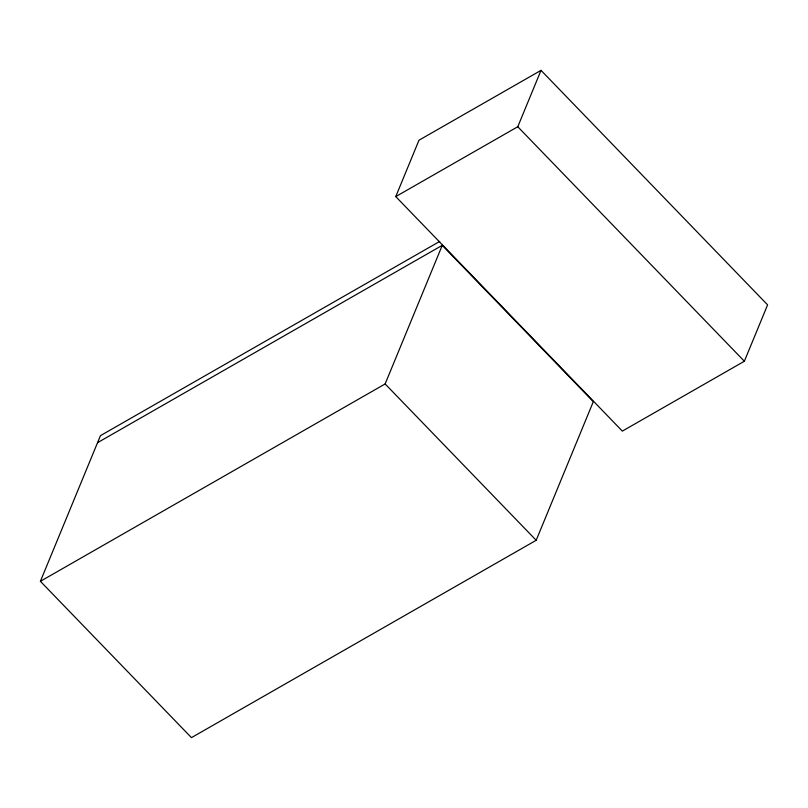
<?xml version="1.0" encoding="UTF-8"?>
<svg xmlns="http://www.w3.org/2000/svg" width="808" height="808" viewBox="0 0 808 808"><rect width="100%" height="100%" fill="white"/><g stroke="black" fill="none" stroke-linecap="round" stroke-linejoin="round"><path stroke-width="1.21" d="M97.526 442.703L442.259 245.339L593.314 401.677L536.189 540.279L191.456 737.643L40.4 581.305L100.434 435.663L439.693 241.43M395.758 196.597L418.988 140.218L541.017 70.357L767.6 304.869L744.36 361.247L622.342 431.108L395.758 196.597L517.776 126.735L541.017 70.357M40.4 581.305L385.133 383.941L442.259 245.339M517.776 126.735L744.36 361.247M385.133 383.941L536.189 540.279"/></g></svg>
